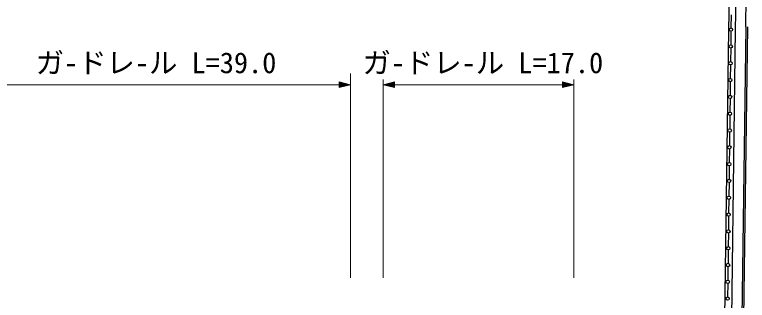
# Model space of a CAD drawing. Units: millimetres, scale not verified. Extents: x 40000 to 680000, y 20000 to 380000.
# Drawn here: x 121869 to 186474, y 311712 to 336885 of the extents above; entities that cross this region are included whole.
import ezdxf
from ezdxf.enums import TextEntityAlignment as Align

# ---------------------------------------------------------------- set-up
doc = ezdxf.new("R2010")
doc.units = ezdxf.units.MM
doc.header["$LTSCALE"] = 1000
for name, color, linetype, lineweight in [('M-BGD', 7, 'Continuous', 25), ('M-STR-HTXT', 7, 'Continuous', 13), ('M-STR-STR1', 1, 'Continuous', 25)]:
    doc.layers.add(name, color=color, linetype=linetype, lineweight=lineweight)
doc.styles.add('ＭＳ ゴシック', font='')
doc.styles.get('ＭＳ ゴシック').set_extended_font_data('MS Gothic')

msp = doc.modelspace()

# ---------------------------------------------------------------- linework, layer by layer
at = {"layer": 'M-BGD'}
for p, q in [((186344, 335810), (186461, 356144)), ((185048, 336885), (185030, 335716)), ((185025, 335416), (185011, 334234)), ((186344, 335811), (185891, 303392)), ((186494, 335809), (186041, 303390)), ((185007, 333934), (184992, 332753)), ((184989, 332453), (184974, 331271)), ((184970, 330971), (184955, 329790)), ((184952, 329490), (184937, 328308)), ((184933, 328008), (184918, 326827)), ((184915, 326527), (184900, 325345)), ((184896, 325045), (184882, 323864)), ((184878, 323564), (184863, 322382)), ((184859, 322082), (184845, 320901)), ((184841, 320601), (184826, 319419)), ((184822, 319119), (184808, 317938)), ((184804, 317638), (184789, 316456)), ((184785, 316156), (184771, 314975)), ((184767, 314675), (184752, 313493)), ((184749, 313193), (184734, 312012))]:
    msp.add_line(p, q, dxfattribs=at)
for centre in [(185027, 335566), (185027, 335566), (185009, 334084), (184990, 332603), (184972, 331121), (184953, 329640), (184935, 328158), (184917, 326677), (184898, 325195), (184880, 323714), (184861, 322232), (184843, 320751), (184824, 319269), (184806, 317788), (184787, 316306), (184769, 314825), (184750, 313343), (184732, 311862)]:
    msp.add_circle(centre, 149, dxfattribs=at)
at = {"layer": 'M-STR-HTXT'}
for p, q in [((151489, 331714), (151489, 313696)), ((151489, 330714), (150489, 330964)), ((150489, 330964), (150489, 330464)), ((150514, 330502), (150514, 330927)), ((150514, 330927), (151384, 330714)), ((150552, 330539), (150552, 330889)), ((150552, 330889), (151284, 330714)), ((150589, 330577), (150589, 330852)), ((150589, 330852), (151184, 330714)), ((150627, 330614), (150627, 330814)), ((150627, 330814), (151082, 330714)), ((154350, 313696), (154350, 331178)), ((155350, 330964), (154350, 330714)), ((154452, 330714), (155325, 330927)), ((154555, 330714), (155287, 330889)), ((154655, 330714), (155250, 330852)), ((154757, 330714), (155212, 330814)), ((155212, 330814), (155212, 330614)), ((155250, 330852), (155250, 330577)), ((155287, 330889), (155287, 330539)), ((155325, 330927), (155325, 330502)), ((155350, 330464), (155350, 330964)), ((171164, 330714), (170164, 330964)), ((170164, 330964), (170164, 330464)), ((170189, 330502), (170189, 330927)), ((170189, 330927), (171059, 330714)), ((170227, 330539), (170227, 330889)), ((170227, 330889), (170959, 330714)), ((170264, 330577), (170264, 330852)), ((170264, 330852), (170859, 330714)), ((170302, 330614), (170302, 330814)), ((170302, 330814), (170757, 330714)), ((171164, 331178), (171164, 313696)), ((112187, 330714), (151489, 330714)), ((150489, 330464), (151489, 330714)), ((151387, 330714), (150514, 330502)), ((151284, 330714), (150552, 330539)), ((151184, 330714), (150589, 330577)), ((151082, 330714), (150627, 330614)), ((150664, 330652), (150664, 330777)), ((150664, 330777), (150982, 330714)), ((150982, 330714), (150664, 330652)), ((150702, 330689), (150702, 330739)), ((150702, 330739), (150879, 330714)), ((150702, 330714), (150879, 330714)), ((150879, 330714), (150702, 330689)), ((154350, 330714), (155350, 330464)), ((154350, 330714), (171164, 330714)), ((155325, 330502), (154455, 330714)), ((155287, 330539), (154555, 330714)), ((155250, 330577), (154655, 330714)), ((155212, 330614), (154757, 330714)), ((154857, 330714), (155175, 330777)), ((155175, 330652), (154857, 330714)), ((154960, 330714), (155137, 330739)), ((155137, 330714), (154960, 330714)), ((155137, 330689), (154960, 330714)), ((155137, 330739), (155137, 330689)), ((155175, 330777), (155175, 330652)), ((170164, 330464), (171164, 330714)), ((171062, 330714), (170189, 330502)), ((170959, 330714), (170227, 330539)), ((170859, 330714), (170264, 330577)), ((170757, 330714), (170302, 330614)), ((170339, 330652), (170339, 330777)), ((170339, 330777), (170657, 330714)), ((170657, 330714), (170339, 330652)), ((170377, 330689), (170377, 330739)), ((170377, 330739), (170554, 330714)), ((170377, 330714), (170554, 330714)), ((170554, 330714), (170377, 330689))]:
    msp.add_line(p, q, dxfattribs=at)
at = {"layer": 'M-STR-STR1'}
for p, q in [((184842, 335592), (185184, 356144)), ((185442, 335582), (185784, 356144)), ((184407, 303036), (184842, 335592)), ((185006, 302999), (185442, 335584))]:
    msp.add_line(p, q, dxfattribs=at)

# ---------------------------------------------------------------- texts
at = {"layer": 'M-STR-HTXT', "style": 'ＭＳ ゴシック'}
for s, p in [('ガ-ドレ-ル L=39.0', (123722, 331178)), ('ガ-ドレ-ル L=17.0', (152540, 331178))]:
    msp.add_text(s, height=1833, dxfattribs=at).set_placement(p, align=Align.BOTTOM_LEFT)

doc.saveas('drawing.dxf')
